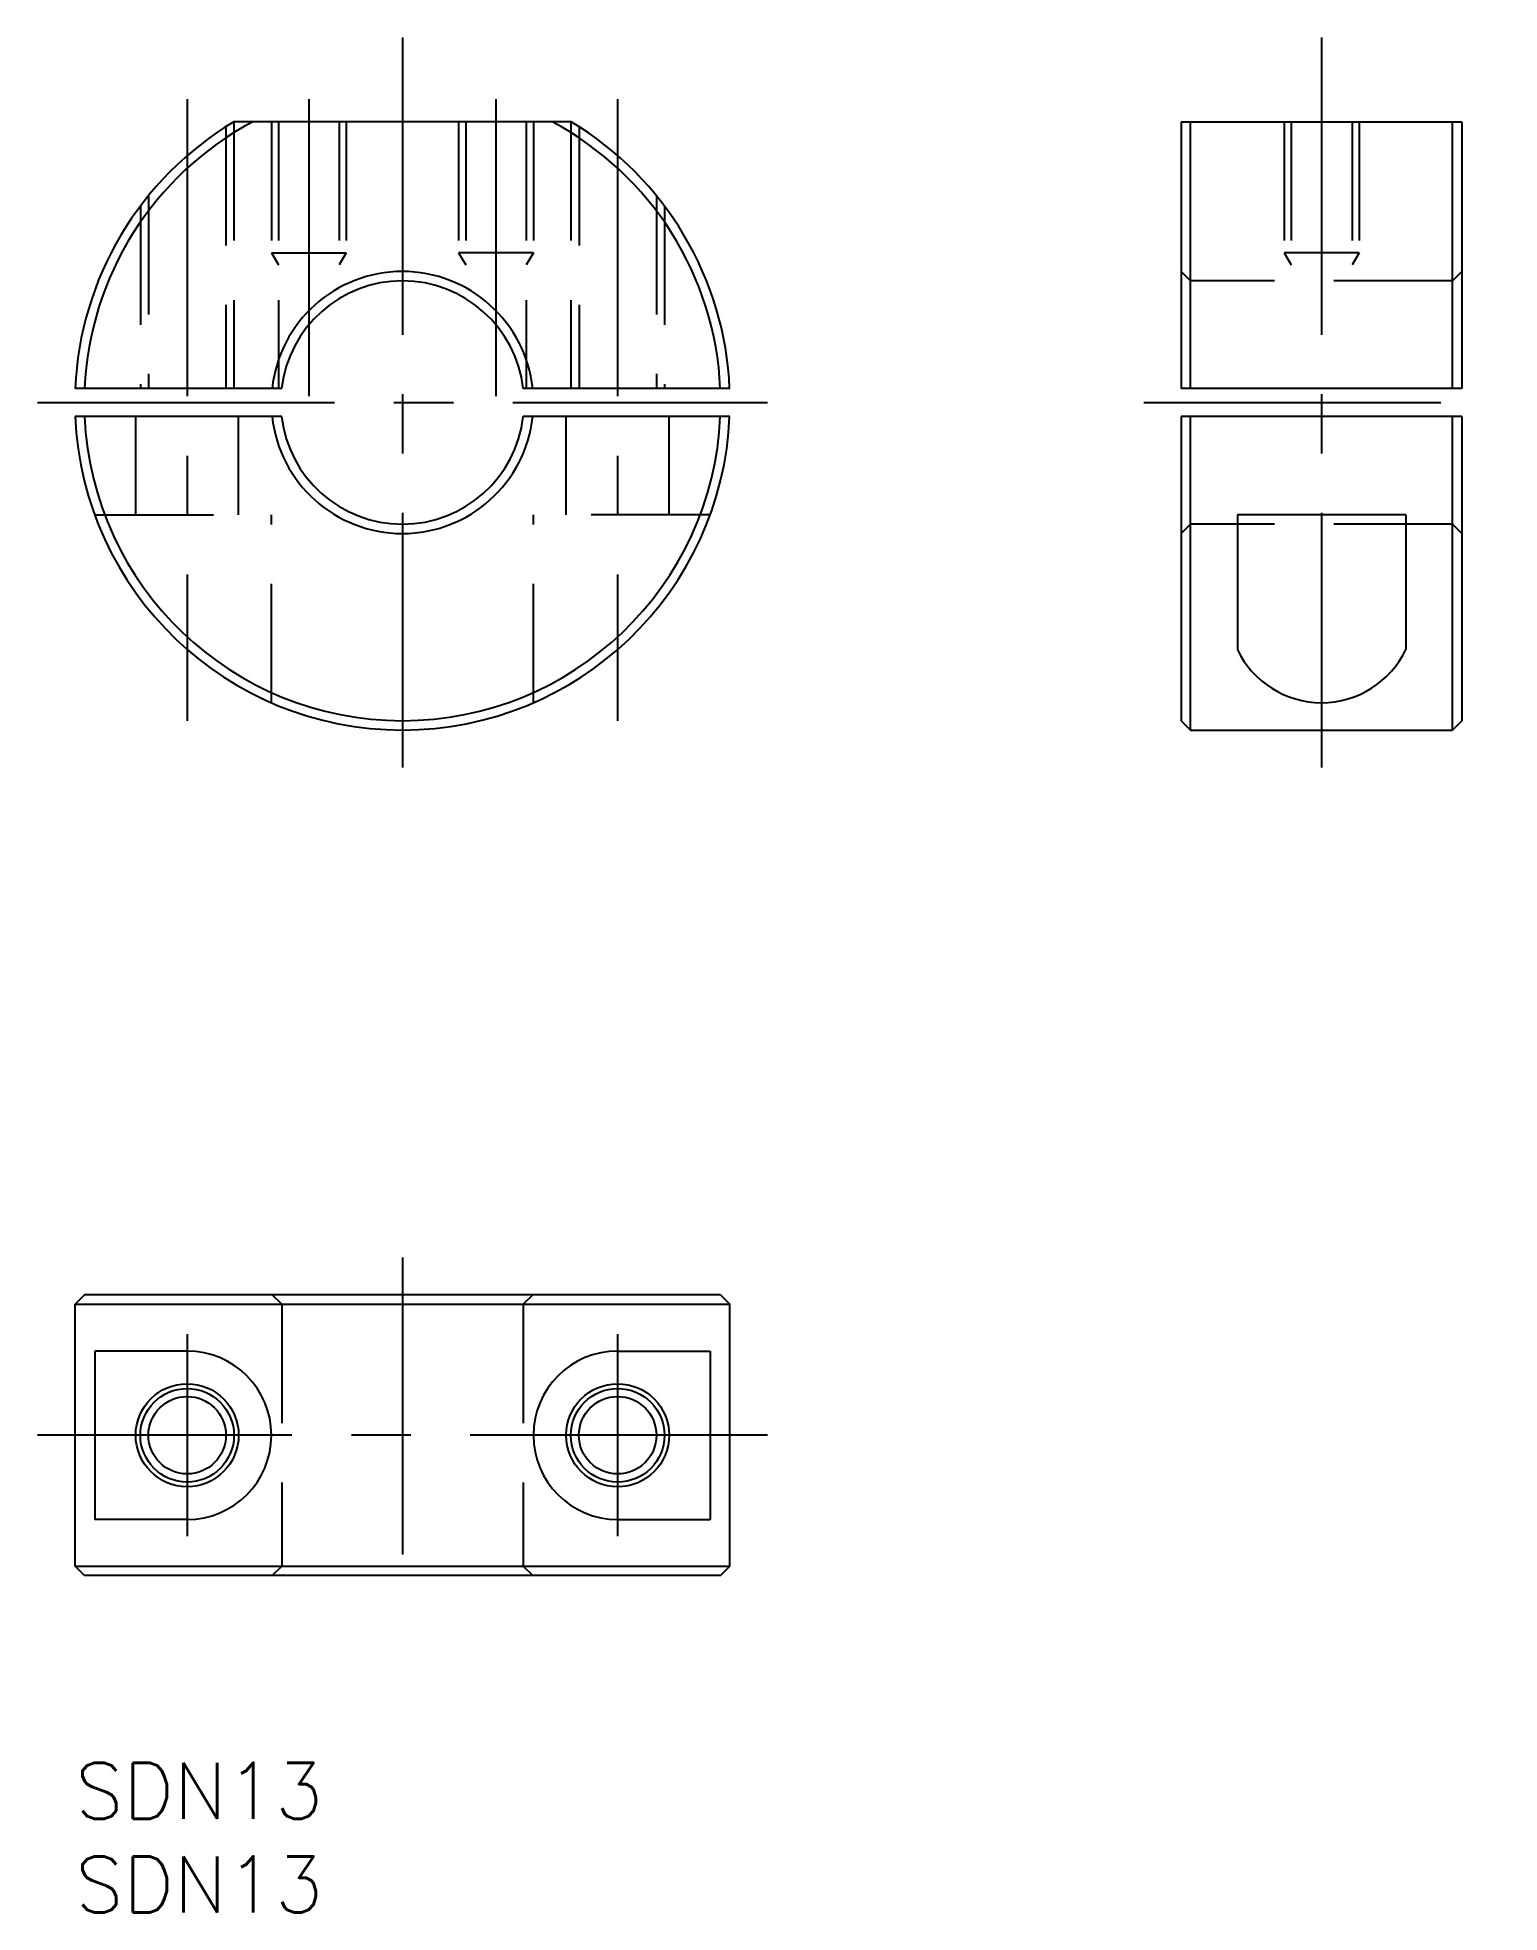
# Model space of a CAD drawing. Extents: x -2 to 76, y -8 to 92.
import ezdxf

# ---------------------------------------------------------------- set-up
doc = ezdxf.new("R2010")
doc.units = 0
doc.header["$LTSCALE"] = 0.5
doc.linetypes.add('CENTER', pattern=[50.8, 31.75, -6.35, 6.35, -6.35])
doc.linetypes.add('DASHED', pattern=[19.05, 12.7, -6.35])
for name, color, linetype in [('MSM_CENTER', 1, 'CENTER'), ('MSM_CONTINUOUS', 7, 'CONTINUOUS'), ('MSM_DASHED', 4, 'DASHED'), ('MSM_NARROW', 5, 'CONTINUOUS')]:
    doc.layers.add(name, color=color, linetype=linetype)
doc.styles.get("Standard").update_dxf_attribs({"font": 'txt.shx', "height": 3, "bigfont": 'bigfont.shx'})

# ---------------------------------------------------------------- blocks, each defined once
blk = doc.blocks.new('*U36')
at = {"layer": 'MSM_CONTINUOUS'}
blk.add_text('SDN13', height=3, dxfattribs=at).set_placement((0, -3))
blk = doc.blocks.new('*U37')
at = {"layer": 'MSM_CONTINUOUS'}
blk.add_text('SDN13', height=3, dxfattribs=at).set_placement((0, -8))

msp = doc.modelspace()

# ---------------------------------------------------------------- linework, layer by layer
at = {"layer": 'MSM_CENTER'}
for p, q in [((17.48, 92.18), (17.48, 53.18)), ((66.59, 92.18), (66.59, 53.18)), ((5.98, 88.89), (5.98, 55.68)), ((12.48, 88.89), (12.48, 72.35)), ((22.48, 88.89), (22.48, 72.35)), ((28.98, 88.89), (28.98, 55.68)), ((-2.02, 72.68), (36.98, 72.68)), ((57.09, 72.68), (76.09, 72.68)), ((17.48, 27), (17.48, 8)), ((5.98, 22.9), (5.98, 12.1)), ((28.98, 22.9), (28.98, 12.1)), ((36.98, 17.5), (-2.02, 17.5))]:
    msp.add_line(p, q, dxfattribs=at)
at = {"layer": 'MSM_CONTINUOUS'}
for p, q in [((26.5, 87.68), (8.47, 87.68)), ((59.09, 87.68), (59.09, 73.43)), ((59.09, 87.68), (74.09, 87.68)), ((59.59, 73.43), (59.59, 87.68)), ((73.59, 73.43), (73.59, 87.68)), ((74.09, 87.68), (74.09, 73.43)), ((11.03, 73.43), (0, 73.43)), ((34.97, 73.43), (23.94, 73.43)), ((74.09, 73.43), (59.09, 73.43)), ((11.03, 71.93), (0, 71.93)), ((34.97, 71.93), (23.94, 71.93)), ((59.09, 71.93), (59.09, 55.68)), ((74.09, 71.93), (59.09, 71.93)), ((59.59, 55.18), (59.59, 71.93)), ((73.59, 55.18), (73.59, 71.93)), ((74.09, 71.93), (74.09, 55.68)), ((71.09, 66.68), (62.09, 66.68)), ((62.09, 66.68), (62.09, 59.49)), ((71.09, 66.68), (71.09, 59.49)), ((59.09, 55.68), (59.59, 55.18)), ((59.59, 55.18), (73.59, 55.18)), ((74.09, 55.68), (73.59, 55.18)), ((0.5, 25), (0, 24.5)), ((0, 24.5), (34.97, 24.5)), ((0, 10.5), (0, 24.5)), ((34.47, 25), (0.5, 25)), ((34.47, 25), (34.97, 24.5)), ((34.97, 10.5), (34.97, 24.5)), ((1.04, 22), (1.04, 13)), ((5.98, 22), (1.04, 22)), ((28.98, 22), (33.92, 22)), ((33.92, 22), (33.92, 13)), ((5.98, 13), (1.04, 13)), ((28.98, 13), (33.92, 13)), ((0, 10.5), (34.97, 10.5)), ((0.5, 10), (0, 10.5)), ((34.47, 10), (34.97, 10.5)), ((34.47, 10), (0.5, 10))]:
    msp.add_line(p, q, dxfattribs=at)
for centre, radius in [((5.98, 17.5), 2.75), ((28.98, 17.5), 2.75), ((5.98, 17.5), 2.07), ((28.98, 17.5), 2.07)]:
    msp.add_circle(centre, radius, dxfattribs=at)
for centre, radius, start, end in [((17.48, 72.68), 17.5, 121.0027, 177.5437), ((17.48, 72.68), 17, 118.0725, 177.4714), ((17.48, 72.68), 17, 2.5286, 61.9275), ((17.48, 72.68), 17.5, 2.4563, 58.9973), ((17.48, 72.68), 7, 6.1506, 173.8494), ((17.48, 72.68), 6.5, 6.6258, 173.3742), ((17.48, 72.68), 17.5, 182.4563, 357.5437), ((17.48, 72.68), 17, 182.5286, 357.4714), ((17.48, 72.68), 7, 186.1506, 353.8494), ((17.48, 72.68), 6.5, 186.6258, 353.3742), ((66.59, 61.62), 4.98, 205.3395, 334.6605), ((5.98, 17.5), 4.5, 270, 90), ((28.98, 17.5), 4.5, 90, 270)]:
    msp.add_arc(centre, radius, start, end, dxfattribs=at)
at = {"layer": 'MSM_DASHED'}
for p, q in [((8.05, 87.42), (8.05, 73.43)), ((8.48, 87.68), (8.48, 73.43)), ((10.48, 87.68), (10.48, 80.68)), ((10.86, 87.68), (10.86, 73.43)), ((14.1, 87.68), (14.1, 78.24)), ((14.48, 87.68), (14.48, 80.68)), ((20.48, 87.68), (20.48, 80.68)), ((20.86, 87.68), (20.86, 78.24)), ((24.1, 87.68), (24.1, 73.43)), ((24.48, 87.68), (24.48, 80.68)), ((26.48, 87.68), (26.48, 73.43)), ((26.92, 87.42), (26.92, 73.43)), ((64.59, 87.68), (64.59, 80.68)), ((64.97, 87.68), (64.97, 79.18)), ((68.22, 87.68), (68.22, 79.18)), ((68.59, 87.68), (68.59, 80.68)), ((3.48, 83.18), (3.48, 73.43)), ((3.92, 83.74), (3.92, 73.43)), ((31.05, 83.74), (31.05, 73.43)), ((31.48, 83.18), (31.48, 73.43)), ((10.48, 80.68), (14.48, 80.68)), ((10.48, 80.68), (10.86, 80.03)), ((14.48, 80.68), (14.1, 80.03)), ((24.48, 80.68), (20.48, 80.68)), ((20.48, 80.68), (20.86, 80.03)), ((24.48, 80.68), (24.1, 80.03)), ((68.59, 80.68), (64.59, 80.68)), ((64.59, 80.68), (64.97, 80.03)), ((68.59, 80.68), (68.22, 80.03)), ((59.59, 79.18), (59.09, 79.68)), ((73.59, 79.18), (59.59, 79.18)), ((73.59, 79.18), (74.09, 79.68)), ((3.23, 66.68), (3.23, 71.93)), ((8.73, 66.68), (8.73, 71.93)), ((26.23, 66.68), (26.23, 71.93)), ((31.73, 66.68), (31.73, 71.93)), ((1.04, 66.68), (10.48, 66.68)), ((10.48, 56.64), (10.48, 66.68)), ((24.48, 56.64), (24.48, 66.68)), ((33.92, 66.68), (24.48, 66.68)), ((59.59, 66.18), (59.09, 65.68)), ((73.59, 66.18), (59.59, 66.18)), ((73.59, 66.18), (74.09, 65.68)), ((10.52, 25), (11.03, 24.5)), ((11.03, 24.5), (11.03, 10.5)), ((24.44, 25), (23.94, 24.5)), ((23.94, 24.5), (23.94, 10.5)), ((10.52, 10), (11.03, 10.5)), ((24.44, 10), (23.94, 10.5))]:
    msp.add_line(p, q, dxfattribs=at)
at = {"layer": 'MSM_NARROW'}
for centre in [(5.98, 17.5), (28.98, 17.5)]:
    msp.add_circle(centre, 2.5, dxfattribs=at)

# ---------------------------------------------------------------- block references
at = {"layer": 'MSM_CONTINUOUS'}
for name in ['*U36', '*U37']:
    msp.add_blockref(name, (0, 0), dxfattribs=at)

doc.saveas('drawing.dxf')
